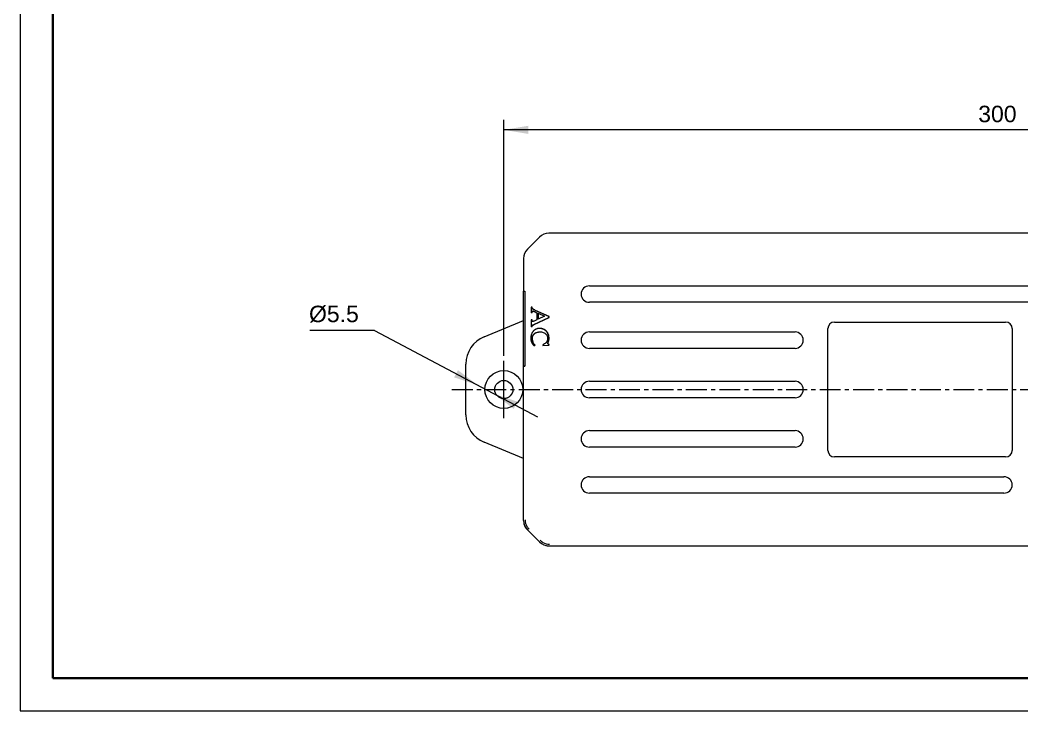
# Model space of a CAD drawing. Header units: millimetres. Extents: x -297 to 694, y -237 to 210.
# Drawn here: x -297 to 7.5, y -210 to 0 of the extents above; entities that cross this region are included whole.
import ezdxf

# ---------------------------------------------------------------- set-up
doc = ezdxf.new("R2010")
doc.units = ezdxf.units.MM
doc.linetypes.add('CENTER', pattern=[10.16, 6.35, -1.27, 1.27, -1.27])
doc.layers.get('0').update_dxf_attribs({"lineweight": 20})
doc.layers.add('粗实线层', color=7, linetype='Continuous', lineweight=35)
doc.layers.add('细实线层', color=7, linetype='Continuous', lineweight=18)
doc.styles.add('标准', font='')
doc.styles.get('标准').set_extended_font_data('arial')
doc.dimstyles.new('标准', dxfattribs={"dimscale": 1.5, "dimtxt": 3.333333, "dimasz": 5, "dimexe": 2, "dimexo": 1, "dimgap": 1.5, "dimtad": 1, "dimdec": 1, "dimdsep": 46, "dimtxsty": '标准', "dimcen": 2.5, "dimdle": 10, "dimclrd": 256, "dimclre": 256, "dimclrt": 7, "dimadec": 0, "dimazin": 0, "dimtfac": 0.714286, "dimtdec": 1, "dimtmove": 0, "dimatfit": 3, "dimfxl": 0, "dimtolj": 1, "dimarcsym": 0})

# ---------------------------------------------------------------- blocks, each defined once
blk = doc.blocks.new('*X13')
for points in [[(-157.87, -111.01), (-163.92, -106.4), (-165.08, -108.61)], [(-153.01, -113.58), (-145.8, -115.99), (-146.97, -118.2)]]:
    blk.add_hatch(color=256).paths.add_polyline_path(points, flags=0)
for q in [(-208.9, -94.37), (-139.75, -120.6)]:
    blk.add_line((-189.32, -94.37), q)
at = {"color": 7, "linetype": 'Continuous', "insert": (-201.61, -89.42), "char_height": 5, "width": 29.1692, "attachment_point": 5, "style": '标准'}
blk.add_mtext('%%C5.5', dxfattribs=at)
blk = doc.blocks.new('*X14')
for points in [[(-149.98, -33.38), (-142.48, -34.63), (-142.48, -32.13)], [(150.02, -33.38), (142.52, -34.63), (142.52, -32.13)]]:
    blk.add_hatch(color=256).paths.add_polyline_path(points, flags=0)
at = {"linetype": 'Continuous'}
for p, q in [((-149.98, -102.05), (-149.98, -30.38)), ((150.02, -102.05), (150.02, -30.38))]:
    blk.add_line(p, q, dxfattribs=at)
blk.add_line((150.02, -33.38), (-149.98, -33.38))
at = {"color": 7, "linetype": 'Continuous', "insert": (0.02, -28.58), "char_height": 5, "width": 22.0427, "attachment_point": 5, "style": '标准'}
blk.add_mtext('300', dxfattribs=at)
blk = doc.blocks.new('$CAXA_FRAME_13B17AC1$')
at = {"layer": '粗实线层'}
for p, q in [((-287, 200), (-287, -200)), ((-287, -200), (287, -200))]:
    blk.add_line(p, q, dxfattribs=at)
at = {"layer": '细实线层'}
for p, q in [((-297, 210), (-297, -210)), ((-297, -210), (297, -210))]:
    blk.add_line(p, q, dxfattribs=at)

msp = doc.modelspace()

# ---------------------------------------------------------------- linework, layer by layer
at = {"linetype": 'Continuous'}
for p, q in [((-139.15, -65.97), (-142.81, -69.63)), ((135.37, -64.8), (-136.32, -64.8)), ((-143.98, -72.45), (-143.98, -82.4)), ((-123.98, -80.8), (123.02, -80.8)), ((-143.98, -82.4), (-143.64, -82.4)), ((-143.98, -105.15), (-143.98, -82.45)), ((-143.98, -82.45), (-143.64, -82.45)), ((-143.64, -82.4), (-143.64, -105.2)), ((-141.69, -87.3), (-141.69, -89.04)), ((-141.41, -87.3), (-141.69, -87.3)), ((-136.33, -90.15), (-140.41, -88.27)), ((-136.24, -90.15), (-140.32, -88.27)), ((123.02, -85.8), (-123.98, -85.8)), ((-155.92, -96.25), (-143.98, -91.3)), ((-141.41, -89.04), (-141.69, -89.04)), ((-141.69, -91.07), (-141.69, -93.29)), ((-141.41, -91.07), (-141.69, -91.07)), ((-141.1, -88.46), (-141.19, -88.46)), ((-140.88, -92.54), (-136.33, -90.37)), ((-140.79, -92.54), (-136.24, -90.37)), ((-139.93, -91.08), (-140.77, -91.48)), ((-140.5, -88.69), (-139.93, -88.96)), ((-139.93, -88.96), (-139.93, -91.08)), ((-139.55, -90.9), (-139.55, -89.14)), ((-139.55, -89.14), (-137.61, -90.03)), ((-137.61, -90.03), (-139.55, -90.9)), ((-139.47, -90.86), (-139.47, -89.18)), ((-136.33, -90.37), (-136.33, -90.15)), ((-136.24, -90.15), (-136.33, -90.15)), ((-136.24, -90.37), (-136.33, -90.37)), ((-136.24, -90.37), (-136.24, -90.15)), ((-141.41, -93.29), (-141.69, -93.29)), ((-141.15, -91.64), (-141.24, -91.64)), ((-139.03, -93.75), (-139.12, -93.75)), ((-51.48, -130.8), (-51.48, -93.8)), ((-49.48, -91.8), (2.52, -91.8)), ((4.52, -93.8), (4.52, -130.8)), ((-138.89, -94.79), (-138.98, -94.79)), ((-123.98, -94.8), (-61.48, -94.8)), ((-140.76, -99.04), (-140.59, -98.85)), ((-140.67, -99.04), (-140.76, -99.04)), ((-140.67, -99.04), (-140.5, -98.85)), ((-140.5, -98.85), (-140.59, -98.85)), ((-138.15, -98.69), (-138.11, -98.91)), ((-138.11, -98.91), (-136.33, -98.84)), ((-138.03, -98.91), (-138.11, -98.91)), ((-136.33, -98.84), (-136.33, -98.65)), ((-136.24, -98.65), (-136.33, -98.65)), ((-136.24, -98.84), (-136.33, -98.84)), ((-136.24, -98.84), (-136.24, -98.65)), ((-61.48, -99.8), (-123.98, -99.8)), ((-161.48, -120.03), (-161.48, -104.56)), ((-149.98, -121.05), (-149.98, -103.55)), ((-143.98, -105.15), (-143.64, -105.15)), ((-143.98, -152.14), (-143.98, -105.2)), ((-143.98, -105.2), (-143.64, -105.2)), ((-123.98, -109.8), (-61.48, -109.8)), ((-61.48, -114.8), (-123.98, -114.8)), ((-123.98, -124.8), (-61.48, -124.8)), ((-143.98, -133.3), (-155.92, -128.35)), ((-61.48, -129.8), (-123.98, -129.8)), ((2.52, -132.8), (-49.48, -132.8)), ((-123.98, -138.8), (2.02, -138.8)), ((2.02, -143.8), (-123.98, -143.8)), ((-142.81, -154.97), (-139.15, -158.63)), ((-136.32, -159.8), (135.37, -159.8))]:
    msp.add_line(p, q, dxfattribs=at)
at = {"linetype": 'CENTER'}
msp.add_line((-165.75, -112.3), (160.07, -112.3), dxfattribs=at)
at = {"linetype": 'Continuous'}
for radius in [5.75, 2.75]:
    msp.add_circle((-149.98, -112.3), radius, dxfattribs=at)
for centre, radius, start, end in [((-123.98, -83.3), 2.5, 90, 270), ((-137.15, -81.49), 7.48, 242.6542, 244.9292), ((-49.48, -93.8), 2, 90, 180), ((2.52, -93.8), 2, 0, 90), ((-152.48, -104.56), 9, 112.5, 180), ((-138.72, -96.94), 2.58, 187.3827, 195.1912), ((-138.98, -98.65), 3.87, 88.6928, 90.0062), ((-138.64, -96.82), 1.99, 53.1677, 62.0751), ((-138.61, -96.78), 1.93, 46.8871, 53.1706), ((-139.13, -96.54), 2.88, 27.6822, 33.1388), ((-123.98, -97.3), 2.5, 90, 270), ((-61.48, -97.3), 2.5, 270, 90), ((-138.62, -96.72), 3.15, 194.051, 201.3564), ((-138.82, -96.96), 2.48, 195.2287, 203.2329), ((-138.38, -96.91), 1.69, 322.9228, 337.0793), ((-123.98, -112.3), 2.5, 90, 270), ((-61.48, -112.3), 2.5, 270, 90), ((-152.48, -120.03), 9, 180, 247.5), ((-123.98, -127.3), 2.5, 90, 270), ((-61.48, -127.3), 2.5, 270, 90), ((-49.48, -130.8), 2, 180, 270), ((2.52, -130.8), 2, 270, 0), ((-123.98, -141.3), 2.5, 90, 270), ((2.02, -141.3), 2.5, 270, 90), ((-139.47, -151.93), 4.01, 180.0004, 210.21), ((-139.5, -151.95), 3.98, 210.1996, 225.0088), ((-136.13, -155.31), 3.98, 224.9915, 239.8001), ((-136.11, -155.29), 4.01, 239.7936, 269.9968)]:
    msp.add_arc(centre, radius, start, end, dxfattribs=at)
for centre, major_axis, start_param in [((-136.32, -68.8), (1.53, -3.7), 2.748957), ((-139.98, -72.45), (3.7, -1.53), 2.748957), ((-139.98, -152.14), (3.7, 1.53), 2.748957), ((-139.98, -152.14), (3.7, 1.53), 3.010715), ((-136.32, -155.8), (1.53, 3.7), 2.748957), ((-136.32, -155.8), (1.53, 3.7), 3.31194)]:
    msp.add_ellipse(centre, major_axis=major_axis, ratio=0.999822, start_param=start_param, end_param=3.534229, dxfattribs=at)
for points, knots in [([(-141.17, -87.85), (-141.24, -87.81), (-141.35, -87.71), (-141.46, -87.51), (-141.49, -87.37), (-141.5, -87.3)], [0, 0, 0, 0, 382.159402, 722.625964, 1088.72789, 1088.72789, 1088.72789, 1088.72789]), ([(-141.08, -87.85), (-141.11, -87.83), (-141.15, -87.8), (-141.21, -87.74), (-141.27, -87.68), (-141.31, -87.61), (-141.35, -87.54), (-141.38, -87.46), (-141.4, -87.38), (-141.4, -87.33), (-141.41, -87.3)], [0, 0, 0, 0, 336.786605, 660.044902, 973.826448, 1282.516278, 1590.677147, 1902.856064, 2223.391407, 2556.258927, 2556.258927, 2556.258927, 2556.258927]), ([(-140.41, -88.27), (-140.51, -88.22), (-140.7, -88.13), (-140.95, -87.99), (-141.1, -87.89), (-141.17, -87.85)], [0, 0, 0, 0, 417.361942, 777.767799, 1085.746118, 1085.746118, 1085.746118, 1085.746118]), ([(-140.59, -88.13), (-140.64, -88.11), (-140.76, -88.05), (-140.89, -87.97), (-141, -87.9), (-141.06, -87.87), (-141.08, -87.85)], [0, 0, 0, 0, 420.775688, 915.423316, 1144.898894, 1362.530903, 1362.530903, 1362.530903, 1362.530903]), ([(-141.5, -89.04), (-141.49, -88.95), (-141.48, -88.79), (-141.42, -88.6), (-141.32, -88.48), (-141.23, -88.46), (-141.19, -88.46)], [0, 0, 0, 0, 529.039999, 878.990111, 1125.418566, 1368.940156, 1368.940156, 1368.940156, 1368.940156]), ([(-141.24, -91.64), (-141.28, -91.64), (-141.36, -91.61), (-141.44, -91.5), (-141.49, -91.31), (-141.5, -91.16), (-141.5, -91.07)], [0, 0, 0, 0, 219.974013, 459.670545, 820.129566, 1372.927892, 1372.927892, 1372.927892, 1372.927892]), ([(-141.41, -89.04), (-141.41, -89.02), (-141.4, -88.97), (-141.4, -88.91), (-141.4, -88.86), (-141.39, -88.83), (-141.39, -88.82)], [0, 0, 0, 0, 440.298137, 852.894309, 1238.448593, 1367.980311, 1367.980311, 1367.980311, 1367.980311]), ([(-141.4, -91.24), (-141.4, -91.23), (-141.4, -91.19), (-141.41, -91.14), (-141.41, -91.09), (-141.41, -91.07)], [0, 0, 0, 0, 229.075779, 646.428199, 1092.133275, 1092.133275, 1092.133275, 1092.133275]), ([(-141.18, -91.63), (-141.18, -91.63), (-141.19, -91.63), (-141.21, -91.63), (-141.24, -91.62), (-141.26, -91.6), (-141.29, -91.58), (-141.32, -91.55), (-141.34, -91.5), (-141.36, -91.46), (-141.37, -91.41), (-141.38, -91.37), (-141.39, -91.32), (-141.4, -91.27), (-141.4, -91.25), (-141.4, -91.24)], [0, 0, 0, 0, 17.713265, 264.370264, 506.53198, 750.95164, 1004.201905, 1272.206529, 1870.680433, 2209.317635, 2577.489012, 2977.140396, 3409.793091, 3876.645897, 4083.419174, 4083.419174, 4083.419174, 4083.419174]), ([(-141.39, -88.82), (-141.39, -88.81), (-141.38, -88.78), (-141.37, -88.74), (-141.36, -88.69), (-141.34, -88.65), (-141.33, -88.61), (-141.31, -88.57), (-141.28, -88.54), (-141.26, -88.52), (-141.23, -88.5), (-141.2, -88.48), (-141.19, -88.48), (-141.18, -88.48)], [0, 0, 0, 0, 297.859182, 730.859859, 1132.769201, 1505.603005, 1851.885214, 2174.763029, 2478.112981, 2766.599894, 3045.635013, 3321.186989, 3474.029631, 3474.029631, 3474.029631, 3474.029631]), ([(-141.5, -93.29), (-141.5, -93.24), (-141.49, -93.15), (-141.46, -93.01), (-141.42, -92.94), (-141.4, -92.9)], [0, 0, 0, 0, 412.873224, 768.903507, 1095.696414, 1095.696414, 1095.696414, 1095.696414]), ([(-141.41, -93.29), (-141.41, -93.26), (-141.4, -93.21), (-141.4, -93.16), (-141.4, -93.15)], [0, 0, 0, 0, 594.302729, 776.009414, 776.009414, 776.009414, 776.009414]), ([(-141.4, -92.9), (-141.38, -92.86), (-141.3, -92.78), (-141.12, -92.66), (-140.97, -92.58), (-140.88, -92.54)], [0, 0, 0, 0, 229.951982, 582.134458, 1093.8026, 1093.8026, 1093.8026, 1093.8026]), ([(-141.4, -93.15), (-141.39, -93.13), (-141.38, -93.09), (-141.37, -93.04), (-141.37, -93.02), (-141.36, -93.02)], [0, 0, 0, 0, 561.421915, 961.426769, 1094.574585, 1094.574585, 1094.574585, 1094.574585]), ([(-141.36, -93.02), (-141.36, -93.01), (-141.35, -92.98), (-141.33, -92.94), (-141.32, -92.92), (-141.31, -92.9)], [0, 0, 0, 0, 275.564024, 686.639701, 1094.080736, 1094.080736, 1094.080736, 1094.080736]), ([(-141.31, -92.9), (-141.31, -92.9), (-141.3, -92.88), (-141.28, -92.86), (-141.26, -92.84), (-141.24, -92.81), (-141.19, -92.77), (-141.13, -92.73), (-141.06, -92.68), (-140.98, -92.64), (-140.9, -92.6), (-140.84, -92.57), (-140.8, -92.55), (-140.79, -92.54)], [0, 0, 0, 0, 129.280769, 268.330342, 417.917293, 578.654789, 935.358039, 1341.440414, 1798.792166, 2308.691208, 2872.019828, 3173.929499, 3489.411918, 3489.411918, 3489.411918, 3489.411918]), ([(-140.77, -91.48), (-140.84, -91.51), (-140.95, -91.57), (-141.08, -91.61), (-141.15, -91.62), (-141.15, -91.63)], [0, 0, 0, 0, 582.464358, 1016.173154, 1090.922675, 1090.922675, 1090.922675, 1090.922675]), ([(-139.12, -93.75), (-139.17, -93.75), (-139.27, -93.75), (-139.42, -93.76), (-139.57, -93.78), (-139.76, -93.81), (-139.98, -93.86), (-140.24, -93.96), (-140.48, -94.08), (-140.66, -94.21), (-140.8, -94.32), (-140.9, -94.41), (-140.99, -94.51), (-141.05, -94.58), (-141.08, -94.62)], [0, 0, 0, 0, 262.749984, 518.723433, 768.449417, 1012.502295, 1485.938737, 1944.674425, 2394.817365, 2842.909335, 3068.389731, 3295.869384, 3526.16478, 3760.067905, 3760.067905, 3760.067905, 3760.067905]), ([(-137.09, -94.6), (-137.12, -94.56), (-137.19, -94.5), (-137.29, -94.4), (-137.4, -94.31), (-137.54, -94.2), (-137.73, -94.08), (-137.98, -93.96), (-138.24, -93.86), (-138.52, -93.8), (-138.81, -93.76), (-139.01, -93.75), (-139.12, -93.75)], [0, 0, 0, 0, 195.645468, 388.420117, 578.890942, 767.645241, 1142.276541, 1517.376708, 1897.838551, 2288.346726, 2693.231031, 3116.374304, 3116.374304, 3116.374304, 3116.374304]), ([(-137, -94.6), (-137.03, -94.56), (-137.1, -94.5), (-137.2, -94.4), (-137.31, -94.31), (-137.45, -94.2), (-137.64, -94.08), (-137.89, -93.96), (-138.15, -93.86), (-138.43, -93.8), (-138.72, -93.76), (-138.92, -93.75), (-139.03, -93.75)], [0, 0, 0, 0, 195.539879, 388.210489, 578.578517, 767.230947, 1141.66006, 1516.557788, 1896.814298, 2287.111718, 2691.777509, 3114.692413, 3114.692413, 3114.692413, 3114.692413]), ([(-141.08, -94.62), (-141.11, -94.65), (-141.16, -94.73), (-141.27, -94.87), (-141.39, -95.07), (-141.51, -95.31), (-141.61, -95.56), (-141.68, -95.82), (-141.74, -96.08), (-141.77, -96.36), (-141.78, -96.55), (-141.78, -96.64)], [0, 0, 0, 0, 184.770538, 367.593571, 728.626196, 1085.88465, 1442.169951, 1800.312608, 2163.106262, 2533.245769, 2913.27612, 2913.27612, 2913.27612, 2913.27612]), ([(-141.78, -96.64), (-141.78, -96.7), (-141.78, -96.81), (-141.76, -97.02), (-141.73, -97.25), (-141.69, -97.42), (-141.68, -97.49)], [0, 0, 0, 0, 267.039613, 529.920379, 1044.779935, 1388.980378, 1388.980378, 1388.980378, 1388.980378]), ([(-141.39, -96.9), (-141.39, -96.68), (-141.35, -96.29), (-141.13, -95.74), (-140.89, -95.46), (-140.76, -95.34)], [0, 0, 0, 0, 411.840112, 756.116046, 1101.061433, 1101.061433, 1101.061433, 1101.061433]), ([(-141.19, -97.94), (-141.23, -97.84), (-141.31, -97.62), (-141.38, -97.27), (-141.39, -97.03), (-141.39, -96.9)], [0, 0, 0, 0, 353.948293, 714.607449, 1102.42916, 1102.42916, 1102.42916, 1102.42916]), ([(-141.3, -96.9), (-141.3, -96.82), (-141.3, -96.66), (-141.27, -96.43), (-141.22, -96.22), (-141.15, -96.01), (-141.06, -95.82), (-140.97, -95.68), (-140.88, -95.57), (-140.82, -95.49), (-140.74, -95.42), (-140.69, -95.37), (-140.67, -95.34)], [0, 0, 0, 0, 447.16435, 871.813778, 1277.750425, 1669.33881, 2051.45304, 2429.352079, 2618.506145, 2808.652744, 3000.465351, 3194.601258, 3194.601258, 3194.601258, 3194.601258]), ([(-141.28, -97.27), (-141.28, -97.24), (-141.29, -97.16), (-141.3, -97.04), (-141.3, -96.95), (-141.3, -96.9)], [0, 0, 0, 0, 282.038883, 687.590893, 1100.38415, 1100.38415, 1100.38415, 1100.38415]), ([(-140.76, -95.34), (-140.62, -95.23), (-140.3, -95.02), (-139.69, -94.82), (-139.23, -94.79), (-138.98, -94.79)], [0, 0, 0, 0, 300.68737, 652.387429, 1091.861039, 1091.861039, 1091.861039, 1091.861039]), ([(-140.67, -95.34), (-140.64, -95.32), (-140.58, -95.28), (-140.47, -95.19), (-140.31, -95.1), (-140.11, -95), (-139.9, -94.92), (-139.67, -94.86), (-139.42, -94.82), (-139.19, -94.79), (-139.04, -94.79), (-138.98, -94.79)], [0, 0, 0, 0, 169.832625, 340.097957, 683.880294, 1035.503902, 1398.708607, 1776.864216, 2172.933872, 2589.474725, 2887.236777, 2887.236777, 2887.236777, 2887.236777]), ([(-138.89, -94.79), (-138.68, -94.79), (-138.27, -94.84), (-137.88, -94.97), (-137.71, -95.06)], [0, 0, 0, 0, 397.302966, 765.448659, 765.448659, 765.448659, 765.448659]), ([(-137.29, -95.37), (-137.15, -95.49), (-136.92, -95.77), (-136.71, -96.26), (-136.67, -96.61), (-136.67, -96.79)], [0, 0, 0, 0, 376.295034, 714.219974, 1072.71865, 1072.71865, 1072.71865, 1072.71865]), ([(-136.33, -96.68), (-136.33, -96.58), (-136.33, -96.38), (-136.37, -96.09), (-136.43, -95.81), (-136.51, -95.54), (-136.62, -95.29), (-136.75, -95.05), (-136.88, -94.85), (-137, -94.71), (-137.06, -94.64), (-137.09, -94.6)], [0, 0, 0, 0, 377.003629, 741.526647, 1096.334608, 1444.407844, 1788.88453, 2132.984274, 2479.920373, 2655.479499, 2832.904169, 2832.904169, 2832.904169, 2832.904169]), ([(-136.72, -94.97), (-136.75, -94.92), (-136.81, -94.83), (-136.91, -94.71), (-136.97, -94.64), (-137, -94.6)], [0, 0, 0, 0, 420.285136, 742.091287, 1067.317048, 1067.317048, 1067.317048, 1067.317048]), ([(-136.24, -96.68), (-136.24, -96.58), (-136.25, -96.38), (-136.28, -96.09), (-136.34, -95.81), (-136.42, -95.54), (-136.51, -95.34), (-136.57, -95.23), (-136.58, -95.2)], [0, 0, 0, 0, 381.228177, 749.835891, 1108.619685, 1460.593286, 1808.930037, 1930.03036, 1930.03036, 1930.03036, 1930.03036]), ([(-136.47, -97.71), (-136.46, -97.67), (-136.44, -97.59), (-136.4, -97.43), (-136.36, -97.22), (-136.34, -97), (-136.33, -96.82), (-136.33, -96.73), (-136.33, -96.68)], [0, 0, 0, 0, 220.29188, 446.412217, 916.713394, 1412.148676, 1669.616625, 1933.686141, 1933.686141, 1933.686141, 1933.686141]), ([(-136.38, -97.71), (-136.37, -97.67), (-136.35, -97.59), (-136.32, -97.49), (-136.31, -97.42), (-136.3, -97.39)], [0, 0, 0, 0, 387.588598, 785.431967, 1068.580568, 1068.580568, 1068.580568, 1068.580568]), ([(-136.3, -97.39), (-136.29, -97.34), (-136.27, -97.19), (-136.25, -97), (-136.24, -96.82), (-136.24, -96.73), (-136.24, -96.68)], [0, 0, 0, 0, 313.644959, 815.793135, 1076.749644, 1344.397166, 1344.397166, 1344.397166, 1344.397166]), ([(-141.55, -97.87), (-141.54, -97.92), (-141.49, -98.01), (-141.44, -98.13), (-141.4, -98.2), (-141.38, -98.23)], [0, 0, 0, 0, 428.890021, 874.152652, 1103.628659, 1103.628659, 1103.628659, 1103.628659]), ([(-141.38, -98.23), (-141.34, -98.3), (-141.26, -98.43), (-141.17, -98.55), (-141.13, -98.61), (-141.12, -98.62)], [0, 0, 0, 0, 606.10257, 1031.162315, 1103.168355, 1103.168355, 1103.168355, 1103.168355]), ([(-140.59, -98.85), (-140.68, -98.75), (-140.84, -98.56), (-141.04, -98.25), (-141.14, -98.05), (-141.19, -97.94)], [0, 0, 0, 0, 399.927985, 765.01673, 1101.477594, 1101.477594, 1101.477594, 1101.477594]), ([(-141.12, -98.62), (-141.09, -98.66), (-141.02, -98.75), (-140.9, -98.89), (-140.81, -98.99), (-140.76, -99.04)], [0, 0, 0, 0, 311.447224, 698.703588, 1101.784188, 1101.784188, 1101.784188, 1101.784188]), ([(-140.74, -98.56), (-140.77, -98.51), (-140.86, -98.39), (-140.98, -98.18), (-141.06, -98.02), (-141.1, -97.94)], [0, 0, 0, 0, 279.069923, 694.050453, 1100.326009, 1100.326009, 1100.326009, 1100.326009]), ([(-140.5, -98.85), (-140.56, -98.78), (-140.64, -98.69), (-140.72, -98.58), (-140.74, -98.56)], [0, 0, 0, 0, 584.267118, 779.972546, 779.972546, 779.972546, 779.972546]), ([(-137.03, -97.93), (-137.1, -98.03), (-137.29, -98.23), (-137.67, -98.49), (-137.98, -98.63), (-138.15, -98.69)], [0, 0, 0, 0, 295.075476, 647.598616, 1079.27567, 1079.27567, 1079.27567, 1079.27567]), ([(-136.61, -98.25), (-136.61, -98.22), (-136.59, -98.13), (-136.54, -97.95), (-136.5, -97.8), (-136.47, -97.71)], [0, 0, 0, 0, 180.172979, 524.547024, 1071.142269, 1071.142269, 1071.142269, 1071.142269]), ([(-136.33, -98.65), (-136.39, -98.61), (-136.49, -98.53), (-136.59, -98.39), (-136.61, -98.29), (-136.61, -98.25)], [0, 0, 0, 0, 467.668824, 805.997495, 1071.839489, 1071.839489, 1071.839489, 1071.839489]), ([(-136.52, -98.25), (-136.52, -98.25), (-136.52, -98.24), (-136.52, -98.22), (-136.52, -98.2), (-136.51, -98.18), (-136.51, -98.16), (-136.5, -98.12), (-136.49, -98.06), (-136.47, -97.99), (-136.44, -97.91), (-136.41, -97.81), (-136.39, -97.74), (-136.38, -97.71)], [0, 0, 0, 0, 81.500267, 179.94032, 295.615824, 428.726849, 579.421054, 747.815122, 1138.071041, 1600.153401, 2134.602346, 2741.90265, 3422.506952, 3422.506952, 3422.506952, 3422.506952]), ([(-136.24, -98.65), (-136.25, -98.64), (-136.27, -98.63), (-136.31, -98.6), (-136.36, -98.56), (-136.41, -98.51), (-136.45, -98.46), (-136.48, -98.41), (-136.5, -98.35), (-136.52, -98.31), (-136.52, -98.28), (-136.52, -98.26), (-136.52, -98.25)], [0, 0, 0, 0, 257.383827, 503.995161, 966.286834, 1390.328339, 1780.230257, 2141.005549, 2478.687999, 2800.327122, 2957.699346, 3114.044152, 3114.044152, 3114.044152, 3114.044152])]:
    msp.add_open_spline(points, degree=3, knots=knots, dxfattribs=at)
for points in [[(-141.19, -88.46), (-141.14, -88.46), (-141.09, -88.47), (-141.04, -88.48)], [(-141.04, -88.48), (-140.96, -88.5), (-140.89, -88.53), (-140.82, -88.56)], [(-140.82, -88.56), (-140.71, -88.6), (-140.6, -88.64), (-140.5, -88.69)], [(-141.15, -91.63), (-141.18, -91.63), (-141.21, -91.64), (-141.24, -91.64)], [(-136.71, -97.23), (-136.74, -97.34), (-136.77, -97.46), (-136.82, -97.57)], [(-136.67, -96.79), (-136.67, -96.93), (-136.68, -97.08), (-136.71, -97.23)]]:
    msp.add_open_spline(points, degree=3, dxfattribs=at)

# ---------------------------------------------------------------- block references
at = {"layer": '粗实线层'}
msp.add_blockref('$CAXA_FRAME_13B17AC1$', (0, 0), dxfattribs=at)

# ---------------------------------------------------------------- dimensions: what is measured, and where the dimension line sits
at = {"linetype": 'Continuous'}
dim = msp.add_linear_dim(base=(-149.98, -33.38), p1=(150.02, -103.55), p2=(-149.98, -103.55), dimstyle='标准', override={"dimsah": 1, "dimtfill": 1, "dimtzin": 8}, dxfattribs=at)
dim.commit()
dim.dimension.update_dxf_attribs({"geometry": '*X14', "text_midpoint": (0.02, -28.58)})
dim = msp.add_diameter_dim_2p(p1=(-153.01, -113.58), p2=(-157.87, -111.01), dimstyle='标准', override={"dimtih": 1, "dimtoh": 1, "dimpost": '%%C<>', "dimsah": 1, "dimtmove": 2, "dimtfill": 1, "dimtzin": 8}, dxfattribs=at)
dim.commit()
dim.dimension.update_dxf_attribs({"geometry": '*X13', "text_midpoint": (-189.32, -94.37), "dimtype": 163})

doc.saveas('drawing.dxf')
